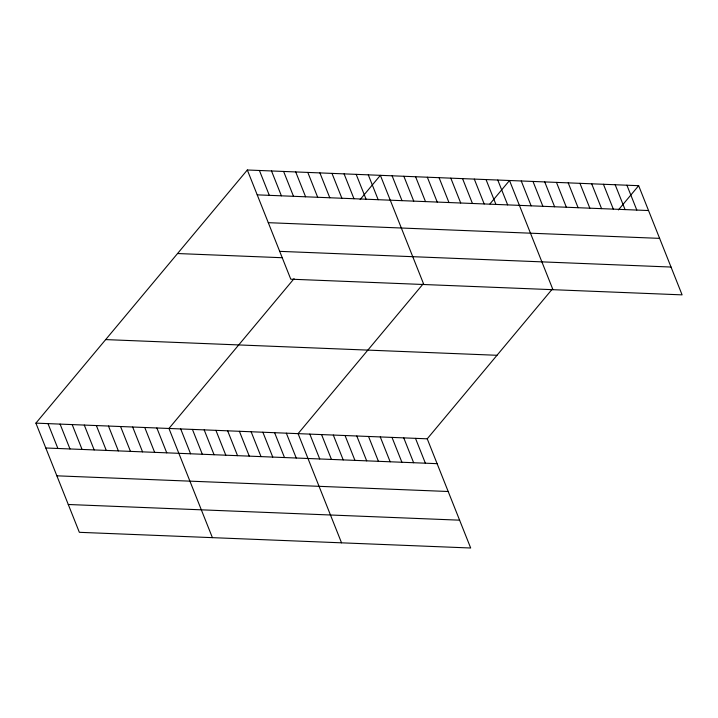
<?xml version="1.0" encoding="UTF-8"?>
<svg xmlns="http://www.w3.org/2000/svg" width="718" height="718" viewBox="0 0 718 718"><rect width="100%" height="100%" fill="white"/><g stroke="black" fill="none" stroke-linecap="round" stroke-linejoin="round"><path stroke-width="1.08" d="M552.348 289.013L427.228 438.815L470.676 548.005L79.348 532.316L35.9 423.135L247.324 169.995L638.652 185.684L682.1 294.865L290.772 279.185L247.324 169.995M294.075 278.656L168.954 428.466L212.402 537.647M360.14 199.559L380.369 175.327L423.826 284.516M423.207 283.834L298.087 433.636L341.544 542.826M489.972 203.894L509.511 180.505L552.959 289.695M618.413 209.907L638.652 185.684M257.215 194.856L648.542 210.536M268.29 222.679L659.618 238.367M279.697 251.354L671.025 267.042M177.552 253.535L282.012 257.717M105.672 339.596L497 355.284M35.9 423.135L427.228 438.815M45.79 447.987L437.118 463.666M56.866 475.819L448.194 491.498M68.273 504.494L459.601 520.173M626.913 185.208L636.803 210.069M615.173 184.741L625.064 209.593M603.425 184.266L613.325 209.126M591.686 183.799L601.585 208.651M579.947 183.332L589.837 208.184M568.207 182.857L578.098 207.717M556.468 182.39L566.358 207.242M544.729 181.914L554.619 206.775M532.989 181.448L542.88 206.299M521.25 180.972L531.14 205.833M497.771 180.038L507.662 204.89M486.032 179.563L495.923 204.424M474.293 179.096L484.183 203.948M462.554 178.62L472.444 203.481M450.814 178.154L460.705 203.006M439.075 177.687L448.965 202.539M427.336 177.211L437.226 202.063M415.596 176.745L425.487 201.596M403.857 176.269L413.748 201.13M392.109 175.802L402.008 200.654M368.28 174.842L378.171 199.703M356.182 174.357L366.072 199.218M344.084 173.873L353.974 198.733M331.994 173.388L341.885 198.249M319.896 172.903L329.786 197.764M415.489 438.348L425.379 463.2M307.798 172.419L317.688 197.279M403.749 437.872L413.64 462.733M295.708 171.934L305.599 196.795M392.01 437.406L401.901 462.257M283.61 171.449L293.5 196.31M380.271 436.93L390.161 461.791M271.512 170.965L281.402 195.826M368.531 436.463L378.422 461.315M259.413 170.48L269.313 195.341M356.792 435.988L366.683 460.848M345.053 435.521L354.943 460.373M333.305 435.054L343.204 459.906M321.565 434.578L331.456 459.439M309.826 434.112L319.716 458.964M286.347 433.169L296.238 458.021M274.608 432.703L284.499 457.554M262.869 432.227L272.759 457.079M251.129 431.76L261.02 456.612M239.39 431.285L249.281 456.145M227.651 430.818L237.541 455.67M215.912 430.342L225.802 455.203M204.172 429.876L214.063 454.727M192.433 429.409L202.323 454.261M180.694 428.933L190.584 453.794M156.856 427.982L166.747 452.834M144.758 427.497L154.648 452.349M132.668 427.013L142.559 451.864M120.57 426.528L130.461 451.38M108.472 426.043L118.362 450.895M96.374 425.559L106.273 450.41M84.284 425.074L94.175 449.926M72.186 424.589L82.076 449.441M60.088 424.105L69.978 448.956M47.998 423.62L57.889 448.472"/></g></svg>
